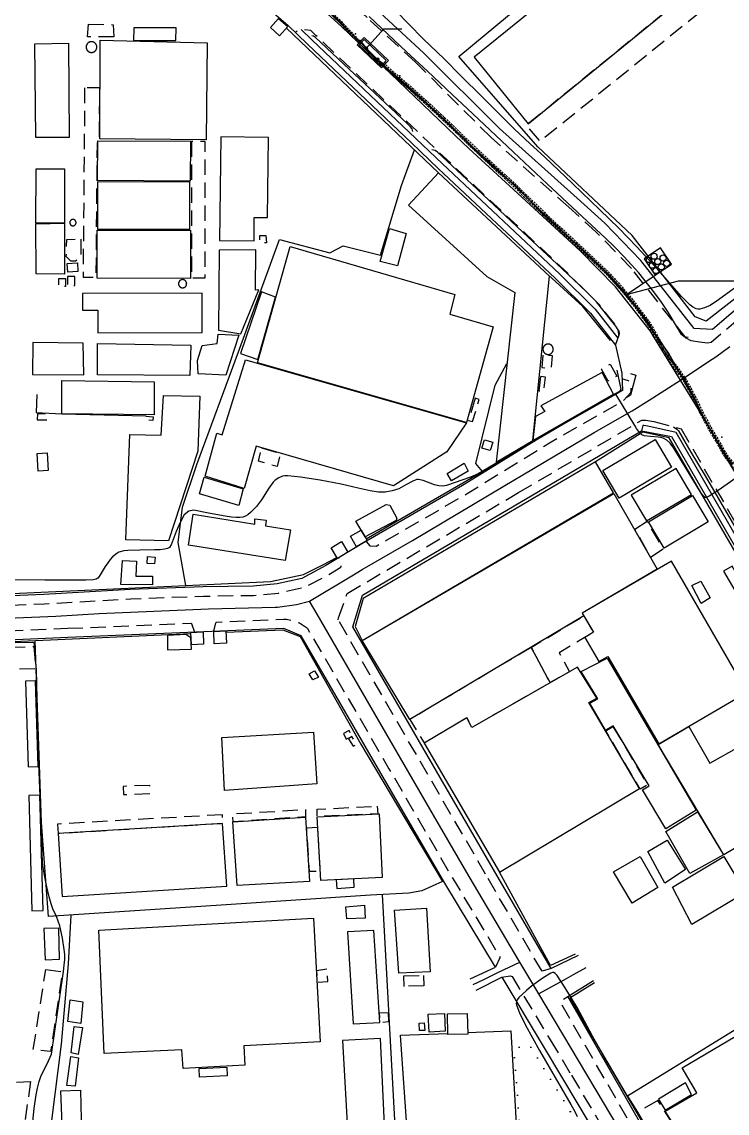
# Model space of a CAD drawing. Header units: millimetres. Extents: x 220021 to 223505, y 489325 to 491820.
# Drawn here: x 221918.9 to 222148.8, y 490798.6 to 491154.4 of the extents above; entities that cross this region are included whole.
import ezdxf

# ---------------------------------------------------------------- set-up
doc = ezdxf.new("R2010")
doc.units = ezdxf.units.MM
for name, pattern in [('5M2P5', [7.5, 5, -2.5]), ('AM4', [4, 0, -4]), ('HIDDEN', [9.525, 6.35, -3.175])]:
    doc.linetypes.add(name, pattern=pattern)
for name, color, linetype in [('000', 6, 'Continuous'), ('A0013110', 8, 'Continuous'), ('A0023210', 8, 'Continuous'), ('A0033324', 8, '5M2P5'), ('A0033327', 8, 'Continuous'), ('B0014110', 8, 'Continuous'), ('B0014111', 8, 'Continuous'), ('B0014116', 8, '5M2P5'), ('B0014118', 8, '5M2P5'), ('B0024120', 8, 'B0024120'), ('B0024127', 8, 'Continuous'), ('C0076117', 8, 'Continuous'), ('D0025111', 8, 'AM4'), ('F0017111', 8, 'Continuous'), ('F0047224', 8, 'Continuous'), ('sc512', 1, 'Continuous'), ('SC520', 1, 'HIDDEN'), ('SC523', 1, 'Continuous'), ('SC982', 7, 'Continuous'), ('SC983', 7, 'Continuous'), ('SC999', 7, 'Continuous')]:
    doc.layers.add(name, color=color, linetype=linetype)
doc.linetypes.add('B0024120', pattern='A,10,-1.75,[133,ltypeshp.shx,S=0.75,R=0,X=0,Y=0],-3.25', length=15)

msp = doc.modelspace()

# ---------------------------------------------------------------- linework, layer by layer
at = {"layer": '000', "color": 2}
msp.add_lwpolyline([(222013.439, 491162.844), (222029.015, 491147.814), (222039.263, 491137.66), (222049.171, 491129.223), (222060.879, 491118.22), (222069.285, 491109.95), (222079.72, 491100.994), (222088.934, 491091.577), (222098.759, 491082.513), (222109.115, 491072.805), (222118.749, 491061.667), (222122.773, 491055.866), (222129.746, 491046.163), (222136.455, 491034.17), (222142.371, 491023.14), (222147.896, 491013.063), (222155.362, 491000.568)], dxfattribs=at)
msp.add_lwpolyline([(222028.161, 491146.81), (222030.424, 491149.212), (222038.357, 491141.737), (222036.094, 491139.335)], close=True, dxfattribs=at)
msp.add_lwpolyline([(222028.161, 491146.81), (222030.424, 491149.212), (222038.357, 491141.737), (222036.094, 491139.335)], close=True, dxfattribs=at)
for centre in [(222031.079, 491145.727), (222034.796, 491142.182)]:
    msp.add_circle(centre, 0.45, dxfattribs=at)
for p in [(222027.639, 491150.484), (222027.639, 491150.484), (222029.015, 491147.814, -2.658), (222031.079, 491145.727), (222031.079, 491145.727), (222034.796, 491142.182), (222034.796, 491142.182), (222039.263, 491137.66, -2.219), (222042.119, 491136.801), (222042.119, 491136.801), (222049.171, 491129.223, -1.406), (222056.594, 491123.035), (222056.594, 491123.035), (222060.879, 491118.22, -1.57), (222069.285, 491109.95, -1.586), (222071.002, 491109.165), (222071.002, 491109.165), (222079.72, 491100.994, -1.548), (222085.2, 491095.894), (222085.2, 491095.894), (222088.934, 491091.577, -1.575), (222098.759, 491082.513, -1.575), (222099.627, 491082.083), (222099.627, 491082.083), (222109.115, 491072.805, -1.799), (222113.719, 491067.918), (222113.719, 491067.918), (222118.749, 491061.667, -1.831), (222122.773, 491055.866, -2.53), (222125.586, 491051.98), (222125.586, 491051.98), (222129.746, 491046.163, -1.84), (222136.455, 491034.17, -1.526), (222142.371, 491023.14, -1.504), (222146.982, 491018.95), (222146.982, 491018.95), (222147.896, 491013.063, -2.219)]:
    msp.add_point(p, dxfattribs=at)
at = {"layer": 'A0013110', "flags": 128}
for points in [[(222183.886, 491189.836), (222219.771, 491152.768), (222246.809, 491125.893), (222247.177, 491123.984), (222247.031, 491123.226), (222246.479, 491122.514), (222245.742, 491121.924), (222239.788, 491119.19), (222218.392, 491110.808), (222202.067, 491102.593), (222194.364, 491096.167), (222179.02, 491084.012), (222143.935, 491054.095), (222138.012, 491054.403), (222120.605, 491076.601), (222108.863, 491088.713), (222099.852, 491096.865), (222074.545, 491119.547), (222049.942, 491144.133), (222034.096, 491158.718)], [(221995.652, 491161.838), (222005.576, 491153.301), (222011.967, 491147.027), (222045.892, 491114.912), (222054.61, 491106.571), (222092.733, 491070.76), (222104.203, 491059.417), (222112.339, 491049.015), (222114.373, 491039.819), (222114.666, 491034.149), (222089.856, 491020.058), (222062.485, 491003.173), (222029.659, 490984.157), (222018.004, 490977.143), (222010.098, 490972.946), (222002.05, 490971.125), (221994.265, 490970.405), (221978.003, 490970.164), (221954.231, 490969.293), (221926.065, 490967.632), (221884.145, 490965.926)], [(222100.185, 490850.032), (222091.359, 490845.769), (222072.616, 490878.049), (222026.779, 490957.139), (222029.873, 490967.477), (222120.881, 491021.016), (222130.585, 491019.227), (222181.014, 490931.873), (222197.072, 490904.02), (222228.398, 490851.303), (222248.276, 490817.321)], [(222065.025, 490842.38), (222073.233, 490846.17), (222056.735, 490873.574), (222035.932, 490909.403), (222009.925, 490954.209), (222004.236, 490956.646), (221933.889, 490953.663), (221906.999, 490952.527), (221844.035, 490949.7), (221788.161, 490947.128), (221781.442, 490940.759), (221784.936, 490878.432), (221790.138, 490874.845), (221790.179, 490871.575), (221794.633, 490871.633)], [(222066.938, 490838.675), (222075.313, 490842.907), (222088.497, 490820.987), (222095.442, 490809.419), (222103.827, 490795.348), (222103.812, 490794.507), (222100.63, 490787.964), (222088.524, 490786.928), (222038.791, 490784.851), (221925.967, 490779.177), (221879.943, 490777.12), (221832.598, 490775.095), (221794.678, 490773.41), (221788.272, 490779.639), (221786.924, 490817.215), (221785.771, 490849.27), (221788.799, 490853.769), (221788.575, 490858.77), (221794.958, 490859.184)], [(222248.52, 490724.209), (222201.652, 490716.739), (222185.734, 490718.052), (222184.324, 490717.814), (222142.486, 490719.298), (222136.988, 490724.71), (222137.405, 490764.644), (222136.878, 490766.673), (222115.551, 490804.099), (222096.775, 490836.663), (222105.206, 490841.901)]]:
    msp.add_lwpolyline(points, dxfattribs=at)
at = {"layer": 'A0023210', "flags": 128}
for points in [[(222161.401, 490990.424), (222140.699, 491025.948), (222133.586, 491037.519), (222124.898, 491051.651), (222123.718, 491053.57), (222112.404, 491068.009), (222100.798, 491079.736), (222081.781, 491097.231), (222064.577, 491113.059), (222060.218, 491117.229), (222041.625, 491135.051), (222023.032, 491152.873), (222011.479, 491163.478)], [(221895.572, 490959.226), (221929.977, 490960.648), (221944.06, 490961.478), (221961.906, 490962.254), (221979.751, 490963.029), (222001.425, 490963.581), (222002.163, 490963.6), (222008.422, 490964.466), (222012.647, 490965.513), (222026.442, 490973.816), (222029.766, 490975.817), (222046.179, 490985.325), (222075.774, 491002.931), (222105.369, 491020.537), (222117.774, 491027.583), (222123.329, 491031.073), (222133.586, 491037.519), (222143.911, 491044.389), (222145.02, 491045.127), (222149.633, 491048.513)], [(222119.008, 490784.328), (222087.393, 490837.542), (222081.188, 490847.889), (222064.676, 490875.811), (222054.274, 490893.726), (222036.313, 490924.7), (222015.122, 490961.245), (222012.647, 490965.513)], [(222065.984, 490840.522), (222069.445, 490842.199), (222071.859, 490843.369), (222074.273, 490844.538), (222081.188, 490847.889)], [(222102.696, 490845.966), (222098.52, 490843.668), (222096.294, 490842.442), (222094.067, 490841.216), (222087.393, 490837.542)]]:
    msp.add_lwpolyline(points, dxfattribs=at)
at = {"layer": 'A0033324'}
for points in [[(222197.162, 491098.501), (222197.799, 491095.826), (222197.733, 491095.071), (222196.257, 491093.839), (222180.926, 491081.694), (222143.58, 491049.85), (222142.327, 491049.586), (222139.716, 491049.942), (222137.036, 491050.402), (222135.41, 491051.24), (222117.587, 491073.968), (222106.083, 491085.835), (222097.176, 491093.892), (222071.794, 491116.64), (222047.172, 491141.246), (222031.409, 491155.755), (222014.661, 491170.722), (222001.429, 491183.464), (221995.325, 491188.735), (221994.926, 491191.161), (221994.926, 491191.899), (221995.175, 491194.149)], [(222091.359, 490845.769), (222088.417, 490844.862), (222070.021, 490876.543), (222022.013, 490959.381), (222022.094, 490960.117), (222024.911, 490968.038), (222080.801, 491000.918), (222120.918, 491024.519), (222122.199, 491024.53), (222124.879, 491024.114), (222133.801, 491021.656), (222183.238, 490936.022), (222183.143, 490934.657), (222180.838, 490932.179)], [(221790.179, 490871.575), (221782.017, 490876.901), (221780.174, 490909.765), (221778.386, 490941.669), (221779.111, 490943.137), (221782.298, 490945.932), (221786.4, 490949.531), (221787.467, 490950.099), (221843.899, 490952.696), (221906.869, 490955.524), (221933.764, 490956.661), (221974.012, 490958.367), (221974.222, 490958.19), (221975.105, 490955.411)], [(222075.313, 490842.907), (222077.999, 490843.429), (222078.637, 490843.201), (222091.068, 490822.532), (222098.016, 490810.959), (222107.357, 490795.284), (222107.302, 490794.752), (222102.861, 490785.264), (222102.612, 490785.122), (222088.714, 490783.934), (222053.21, 490782.451), (221995.681, 490779.679), (221995.278, 490779.796), (221992.827, 490782.539)]]:
    msp.add_lwpolyline(points, dxfattribs=at)
at = {"layer": 'A0033324', "flags": 128}
for points in [[(222112.339, 491049.015), (222113.668, 491052.678), (222113.579, 491053.923), (222107.197, 491062.082), (222095.509, 491073.64), (222057.362, 491109.474), (222048.649, 491117.81), (222014.744, 491149.907), (222013.03, 491151.589), (222009.552, 491151.9), (222008.049, 491150.874)], [(222031.052, 490984.964), (222032.31, 490983.528), (222034.377, 490983.423), (222064.025, 491000.597), (222091.385, 491017.476), (222114.895, 491030.829), (222117.392, 491033.548), (222117.453, 491034.152), (222117.462, 491034.908), (222117.409, 491036.056), (222116.946, 491036.952), (222116.623, 491037.29), (222114.469, 491037.96)], [(221841.562, 490964.157), (221843.409, 490961.898), (221843.836, 490961.53), (221845.519, 490961.319), (221884.268, 490962.929), (221926.215, 490964.635), (221954.375, 490966.297), (221978.08, 490967.164), (221994.426, 490967.407), (222002.521, 490968.156), (222011.151, 490970.108), (222019.482, 490974.531), (222022.849, 490976.557), (222022.917, 490976.974), (222022.149, 490979.637)], [(221981.446, 490955.68), (221982.145, 490958.491), (221982.33, 490958.72), (222004.108, 490959.643), (222005.189, 490959.679), (222008.099, 490958.975), (222009.379, 490958.398), (222011.658, 490956.97), (222012.001, 490956.609), (222038.527, 490910.909), (222059.318, 490875.101), (222074.669, 490849.601), (222074.666, 490849.29), (222073.233, 490846.17)], [(222185.734, 490718.052), (222185.655, 490716.464), (222184.697, 490715.297), (222183.862, 490714.829), (222142.021, 490716.313), (222141.545, 490716.414), (222141.145, 490716.576), (222140.533, 490717.011), (222134.385, 490723.062), (222134.139, 490723.482), (222134.054, 490723.763), (222133.987, 490724.642), (222134.401, 490764.276), (222134.075, 490765.534), (222112.948, 490802.607), (222094.624, 490834.387), (222094.512, 490834.709), (222094.512, 490834.896), (222094.551, 490835.043), (222094.693, 490835.21), (222096.775, 490836.663)]]:
    msp.add_lwpolyline(points, dxfattribs=at)
at = {"layer": 'A0033327', "flags": 128}
msp.add_lwpolyline([(222009.889, 491151.87), (222013.356, 491148.467), (222047.271, 491116.361), (222055.986, 491108.023), (222094.121, 491072.2), (222105.7, 491060.75), (222113.144, 491051.233)], dxfattribs=at)
at = {"layer": 'A0033327'}
msp.add_lwpolyline([(222182.263, 490933.711), (222132.608, 491019.723), (222132.098, 491020.468), (222122.903, 491022.561), (222121.563, 491022.769), (222121.283, 491022.766), (222120.881, 491021.016)], dxfattribs=at)
at = {"layer": 'B0014110'}
msp.add_lwpolyline([(222058.943, 491004.75), (222057.523, 491007.179), (222063.085, 491010.461), (222064.392, 491007.916)], close=True, dxfattribs=at)
at = {"layer": 'B0014110', "flags": 128}
for points in [[(221985.664, 490813.593), (221985.801, 490810.82), (221976.764, 490810.372), (221976.627, 490813.145)], [(222135.127, 490808.488), (222126.397, 490803.196), (222128.551, 490799.559), (222137.116, 490804.68)]]:
    msp.add_lwpolyline(points, close=True, dxfattribs=at)
at = {"layer": 'B0014111', "flags": 128}
for points in [[(222122.454, 491188.41), (222066.299, 491142.848), (222083.918, 491121.152), (222140.16, 491167.058)], [(221955.324, 491152.451), (221955.297, 491148.311), (221969.117, 491148.222), (221969.144, 491152.362)], [(221934.109, 491147.357), (221934.298, 491116.68), (221923.415, 491116.708), (221923.086, 491147.141)], [(221944.403, 491148.341), (221979.271, 491147.542), (221978.947, 491115.887), (221944.255, 491116.243)], [(221983.761, 491116.822), (221983.339, 491083.089), (221994.555, 491082.949), (221994.651, 491090.608), (221998.985, 491090.554), (221999.311, 491116.628)], [(221943.619, 491115.605), (221973.855, 491115.412), (221973.772, 491102.473), (221943.535, 491102.668)], [(221923.498, 491106.486), (221932.787, 491106.438), (221932.819, 491088.734), (221923.454, 491088.782)], [(222054.649, 491105.112), (222044.911, 491094.633), (222070.44, 491071.354), (222079.518, 491066.154), (222073.422, 491010.848), (222085.383, 491017.852), (222090.828, 491071.476)], [(221943.536, 491102.151), (221943.524, 491086.799), (221973.597, 491086.775), (221973.609, 491102.127)], [(221932.757, 491088.699), (221932.733, 491072.099), (221923.57, 491072.193), (221923.446, 491088.534)], [(221943.411, 491086.452), (221973.813, 491086.431), (221973.802, 491070.729), (221943.4, 491070.762)], [(222006.352, 491081.074), (222060.049, 491065.519), (222058.328, 491059.075), (222072.537, 491054.927), (222063.797, 491023.775), (221995.633, 491043.191)], [(221995.118, 491080.065), (221983.181, 491079.943), (221982.947, 491053.897), (221990.241, 491052.665), (221996.091, 491066.965), (221995.011, 491066.93)], [(221977.608, 491065.874), (221938.679, 491065.778), (221938.692, 491060.39), (221943.641, 491060.402), (221943.659, 491053.023), (221977.64, 491053.107)], [(221997.021, 491066.321), (221990.11, 491046.215), (221995.84, 491044.311), (222001.56, 491064.574)], [(221922.453, 491049.8), (221922.386, 491039.454), (221939.119, 491039.321), (221938.829, 491049.575)], [(221943.564, 491049.529), (221973.909, 491048.963), (221973.587, 491039.066), (221943.522, 491039.345)], [(221991.767, 491044.22), (222063.766, 491023.663), (222057.433, 491014.195), (222040.021, 491003.118), (221995.254, 491016.057), (221991.355, 491002.272), (221978.637, 491006.211), (221982.455, 491020.311), (221984.149, 491019.751)], [(222108.023, 491040.068), (222088.079, 491029.156), (222089.303, 491027.345), (222086.261, 491025.73), (222085.461, 491017.897), (222111.72, 491032.951)], [(221931.885, 491037.395), (221962.051, 491037.015), (221962.044, 491026.226), (221931.911, 491026.602)], [(222125.288, 491018.221), (222130.665, 491009.161), (222113.607, 490999.044), (222108.233, 491008.098)], [(222105.889, 491010.952), (222030.161, 490966.335), (222027.555, 490957.214), (222029.745, 490952.731), (222111.694, 491000.877)], [(222132.184, 491008.729), (222117.491, 491000.102), (222122.427, 490991.695), (222137.12, 491000.321)], [(222111.821, 491000.658), (222125.928, 490975.918), (222101.512, 490961.639), (222102.063, 490960.716), (222045.288, 490926.982), (222029.778, 490952.664)], [(222137.451, 490999.974), (222142.602, 490991.424), (222128.256, 490982.781), (222123.105, 490991.33)], [(222037.629, 490996.973), (222038.762, 490996.846), (222041.074, 490992.59), (222040.857, 490991.839), (222030.809, 490986.455), (222027.758, 490991.56)], [(221974.768, 490993.839), (221994.771, 490990.619), (221994.852, 490992.4), (221998.456, 490991.921), (221998.299, 490990.018), (222006.396, 490988.784), (222004.753, 490978.738), (221973.187, 490983.775)], [(221951.636, 490978.801), (221956.201, 490978.565), (221956.073, 490973.694), (221961.48, 490973.633), (221961.487, 490970.795), (221951.17, 490970.998)], [(221959.843, 490980.072), (221962.319, 490979.896), (221962.159, 490977.641), (221959.683, 490977.817)], [(222130.587, 490978.568), (222101.533, 490961.634), (222105.245, 490955.373), (222102.343, 490953.628), (222106.921, 490945.845), (222109.883, 490947.435), (222126.523, 490919.025), (222155.325, 490935.901)], [(222150.351, 490976.879), (222147.575, 490975.238), (222153.152, 490965.806), (222157.124, 490968.155), (222152.886, 490975.32), (222151.691, 490974.614)], [(221972.293, 490954.599), (221966.356, 490954.304), (221966.365, 490949.602), (221974.121, 490949.906), (221973.975, 490953.611)], [(222099.939, 490943.975), (222065.572, 490924.371), (222063.896, 490927.485), (222050.02, 490919.264), (222074.55, 490877.205), (222120.159, 490904.491), (222103.659, 490932.472), (222106.313, 490933.897)], [(221923.324, 490939.592), (221920.029, 490939.487), (221920.921, 490911.486), (221924.229, 490911.591)], [(222126.247, 490918.772), (222136.213, 490924.636), (222143.063, 490912.706), (222152.826, 490918.187), (222166.697, 490894.109), (222147.692, 490882.774)], [(222013.968, 490922.801), (222014.984, 490905.977), (221984.955, 490903.791), (221984.038, 490921.04)], [(221924.743, 490902.273), (221921.109, 490902.169), (221922.187, 490864.596), (221925.822, 490864.701)], [(222035.284, 490896.148), (222036.333, 490875.475), (222016.365, 490874.435), (222015.161, 490895.191)], [(221984.319, 490893.064), (221930.714, 490889.774), (221932.03, 490869.194), (221985.675, 490872.563)], [(222011.333, 490895.135), (222012.656, 490874.119), (221989.043, 490872.785), (221987.597, 490893.535)], [(222027.052, 490874.954), (222021.314, 490874.666), (222021.495, 490871.816), (222027.176, 490872.302)], [(222030.515, 490866.415), (222030.79, 490862.18), (222024.825, 490861.939), (222024.43, 490865.922)], [(222050.757, 490865.426), (222051.937, 490844.723), (222041.777, 490844.261), (222040.37, 490864.784)], [(222013.958, 490862.213), (222016.066, 490821.874), (221991.251, 490820.592), (221991.506, 490814.267), (221971.408, 490813.187), (221970.995, 490819.239), (221945.663, 490818.04), (221943.918, 490858.232)], [(222216.803, 490862.306), (222232.373, 490835.711), (222140.133, 490781.052), (222128.503, 490799.235), (222138.879, 490805.295), (222134.047, 490813.377)], [(221930.967, 490858.885), (221926.038, 490858.779), (221926.428, 490848.565), (221931.174, 490848.771)], [(222033.638, 490858.144), (222025.064, 490857.755), (222026.854, 490827.781), (222035.576, 490828.141)], [(222064.017, 490831.068), (222064.193, 490824.401), (222057.713, 490824.276), (222057.57, 490830.957)], [(222035.742, 490822.96), (222023.405, 490822.324), (222025.18, 490789.45), (222037.251, 490790)], [(221938.039, 490806.131), (221938.439, 490786.998), (221932.366, 490786.783), (221931.541, 490805.866)]]:
    msp.add_lwpolyline(points, close=True, dxfattribs=at)
at = {"layer": 'B0014111'}
for points in [[(222038.69, 491087), (222044.131, 491085.356), (222041.259, 491074.825), (222035.631, 491076.261)], [(221976.296, 491039.668), (221976.156, 491043.931), (221977.642, 491048.814), (221982.575, 491049.491), (221982.916, 491052.595), (221989.617, 491052.178), (221985.329, 491039.187)], [(221954.08, 491019.876), (221964.237, 491019.622), (221965.01, 491032.607), (221976.853, 491032.305), (221976.242, 491014.388), (221966.647, 490985.212), (221952.808, 490985.526)], [(222068.755, 491015.356), (222069.62, 491018.068), (222072.351, 491017.326), (222071.559, 491014.589)], [(221923.835, 491013.636), (221927.173, 491013.899), (221927.482, 491008.057), (221924.21, 491007.866)], [(221989.625, 490996.654), (221976.824, 491000.471), (221978.311, 491005.952), (221991.001, 491002.154)], [(222137.263, 490970.602), (222140.169, 490972.045), (222143.247, 490966.624), (222140.304, 490964.787)], [(222138.633, 490897.432), (222128.809, 490891.303), (222121.18, 490903.961), (222123.382, 490905.351), (222111.596, 490924.917), (222109.137, 490923.409), (222104.048, 490932.25), (222106.637, 490933.683), (222101.124, 490942.595), (222109.647, 490946.902)], [(222012.524, 490941.872), (222014.222, 490942.818), (222015.577, 490940.782), (222013.757, 490939.83)], [(222136.639, 490876.734), (222128.736, 490890.454), (222139.107, 490896.877), (222147.595, 490882.804)], [(222122.902, 490883.939), (222129.148, 490887.56), (222135.132, 490878.068), (222128.407, 490873.625)], [(222111.665, 490877.324), (222120.384, 490882.233), (222126.187, 490872.169), (222117.842, 490867.051)], [(222130.901, 490872.292), (222147.666, 490882.27), (222154.785, 490870.597), (222137.29, 490860.117)], [(221938.143, 490827.816), (221933.9, 490828.461), (221934.678, 490835.521), (221938.754, 490834.913)], [(222051.327, 490830.907), (222056.642, 490831.151), (222056.857, 490825.302), (222051.583, 490825.039)], [(221937.275, 490817.741), (221934.925, 490818.299), (221935.896, 490826.89), (221938.622, 490826.51)], [(221934.804, 490817.066), (221937.389, 490816.698), (221936.299, 490807.408), (221933.516, 490807.684)]]:
    msp.add_lwpolyline(points, close=True, dxfattribs=at)
at = {"layer": 'B0014116', "flags": 128}
for points in [[(222140.209, 491167.003), (222083.245, 491120.579), (222087.7, 491115.372), (222144.96, 491161.695)], [(221939.351, 491132.888), (221938.825, 491071.136), (221943.119, 491071.099), (221943.5, 491115.781), (221944.137, 491115.776), (221944.282, 491132.845)], [(221974.184, 491115.386), (221974.132, 491070.899), (221978.586, 491070.894), (221978.639, 491115.381)], [(221938.139, 491083.553), (221938.154, 491077.687), (221936.343, 491076.319), (221934.858, 491076.328), (221933.37, 491077.891), (221933.521, 491083.41)], [(221930.914, 491070.66), (221933.081, 491070.647), (221933.065, 491068.059), (221930.897, 491068.073)], [(221936.191, 491071.317), (221933.716, 491071.31), (221933.724, 491068.4), (221936.198, 491068.406)], [(222088.664, 491045.712), (222088.354, 491041.696), (222091.499, 491041.453), (222091.809, 491045.469)], [(222110.621, 491042.76), (222112.828, 491038.857), (222109.975, 491037.243), (222107.768, 491041.147)], [(222087.866, 491038.754), (222087.384, 491034.111), (222089.035, 491033.94), (222089.517, 491038.583)], [(222066.615, 491031.689), (222064.479, 491024.425), (222065.79, 491024.04), (222067.926, 491031.304)], [(221923.931, 491026.54), (221923.919, 491024.642), (221927.07, 491024.622), (221927.082, 491026.519)], [(221959.328, 491025.787), (221961.709, 491025.606), (221961.617, 491024.405), (221959.237, 491024.587)], [(221996.965, 491015.466), (222003.066, 491013.682), (222002.066, 491009.383), (221996.007, 491011.164)], [(222122.711, 490991.453), (222118.71, 490988.857), (222123.77, 490979.905), (222127.953, 490982.63)], [(222102.069, 490960.705), (222105.166, 490955.384), (222094.008, 490948.652), (222097.328, 490942.508), (222091.09, 490938.973), (222084.933, 490950.473)], [(221922.835, 490950.747), (221923.33, 490943.447), (221904.218, 490942.931), (221903.74, 490950.204)], [(222084.885, 490950.447), (222045.325, 490926.921), (222049.987, 490919.317), (222063.917, 490927.546), (222065.576, 490924.419), (222091.054, 490938.954)], [(222111.539, 490924.687), (222122.786, 490905.692), (222120.42, 490904.236), (222109.21, 490923.221)], [(221960.607, 490905.474), (221951.886, 490905.111), (221951.976, 490902.441), (221960.737, 490902.847)], [(221984.244, 490895.887), (221930.478, 490892.86), (221930.711, 490889.809), (221984.318, 490893.112)], [(222011.327, 490897.586), (222011.333, 490895.193), (221987.779, 490893.61), (221987.473, 490896.188)], [(222034.718, 490898.696), (222034.865, 490896.175), (222015.159, 490895.271), (222015.11, 490897.714)], [(222015.299, 490891.708), (222011.621, 490891.492), (222012.505, 490877.467), (222016.136, 490877.602)], [(221926.669, 490845.406), (221932.082, 490844.687), (221928.244, 490818.677), (221922.607, 490819.307)], [(222018.298, 490845.551), (222014.934, 490845.04), (222015.118, 490841.293), (222018.595, 490841.492)], [(222038.272, 490831.463), (222038.426, 490828.333), (222035.613, 490828.143), (222035.427, 490831.28)], [(222126.169, 490802.763), (222119.516, 490798.933), (222130.871, 490779.786), (222139.104, 490763.436), (222147.942, 490768.512)]]:
    msp.add_lwpolyline(points, close=True, dxfattribs=at)
at = {"layer": 'B0014116'}
for points in [[(221940.592, 491153.64), (221948.662, 491153.435), (221948.861, 491149.425), (221940.266, 491149.518)], [(222043.472, 490839.946), (222043.401, 490843.375), (222049.769, 490843.523), (222049.903, 490840.125)], [(222048.32, 490827.992), (222050.033, 490828.089), (222050.264, 490825.581), (222048.469, 490825.553)], [(221909.651, 490808.483), (221921.695, 490808.92), (221919.437, 490792.748), (221910.095, 490792.628)]]:
    msp.add_lwpolyline(points, close=True, dxfattribs=at)
at = {"layer": 'B0014118', "flags": 128}
for points in [[(221996.407, 491084.713), (221998.374, 491084.675), (221998.634, 491082.35), (221996.425, 491082.277)], [(222025.516, 490923.342), (222023.661, 490922.382), (222024.612, 490920.542), (222026.467, 490921.502)], [(222026.456, 490921.348), (222025.315, 490920.646), (222026.817, 490918.203), (222027.958, 490918.904)]]:
    msp.add_lwpolyline(points, close=True, dxfattribs=at)
at = {"layer": 'B0024120', "flags": 128}
for points in [[(222193.589, 491097.081), (222141.896, 491056.811), (222138.311, 491058.157), (222117.809, 491084.665), (222087.013, 491113.614), (222061.312, 491143.075), (222113.944, 491186.828), (222147.471, 491214.355), (222180.374, 491183.434), (222244.189, 491126.78)], [(222054.649, 491105.112), (222005.092, 491152.318)], [(221972.294, 490970.615), (221969.856, 490984.639), (221971.202, 490996.111), (221975.892, 491010.028), (221989.451, 491046.818), (222002.891, 491083.454), (222019.294, 491079.109), (222023.592, 491081.352), (222035.752, 491078.261), (222042.612, 491100.998), (222046.8, 491112.588)], [(221877.799, 491075.861), (221881.678, 491006.471), (221885.129, 490966.601), (221972.294, 490970.615), (221999.95, 490971.941), (222010.699, 490974.179), (222016.967, 490977.356), (222021.503, 490979.789)], [(222110.764, 491050.496), (222101.665, 491061.526), (222090.413, 491071.862)], [(222068.976, 491007.75), (222066.811, 491010.377), (222073.154, 491035.969), (222076.968, 491043.023)], [(222031.1, 490985.825), (222070.148, 491008.429), (222084.391, 491016.935), (222101.984, 491027.15), (222113.892, 491034.069), (222114.263, 491034.575), (222112.95, 491040.783)], [(222179.067, 490924.874), (222180.272, 490931.686), (222129.892, 491018.79), (222121.3, 491020.635), (222105.889, 491010.952)], [(221790.317, 490875.109), (221785.639, 490878.524), (221782.429, 490940.846), (221788.264, 490946.646), (221973.975, 490954.971)], [(221985.43, 490955.389), (222003.922, 490956.21), (222009.643, 490954.008), (222029.372, 490918.91), (222055.93, 490874.167), (222049.233, 490871.143), (222045.03, 490870.343), (222032.528, 490869.668), (221985.481, 490866.578), (221927.605, 490862.693), (221925.257, 490893.344), (221923.223, 490952.696)], [(222195.805, 490904.661), (222218.629, 490867.231), (222116.237, 490804.149), (222097.476, 490836.187), (222105.483, 490841.171)], [(222099.213, 490850.439), (222091.179, 490846.751), (222074.55, 490877.205)], [(221991.86, 490785.609), (221995.718, 490783.514), (222040.824, 490788.448), (222036.459, 490869.88)], [(221926.551, 490779.893), (221931.803, 490821.065), (221934.038, 490847.268), (221934.906, 490863.183)], [(222064.18, 490824.882), (222078.255, 490825.459), (222080.163, 490791.441), (222059.885, 490790.438)], [(222056.471, 490790.636), (222044.638, 490789.777), (222042.302, 490823.986), (222057.706, 490824.617)], [(222116.237, 490804.149), (222119.516, 490798.933)]]:
    msp.add_lwpolyline(points, dxfattribs=at)
at = {"layer": 'B0024127', "flags": 128}
for points in [[(221999.895, 491152.512), (222002.564, 491155.491), (222005.543, 491152.822), (222002.874, 491149.843)], [(222027.978, 490983.232), (222025.963, 490986.688), (222029.418, 490988.703), (222031.433, 490985.248)], [(222021.723, 490979.449), (222019.66, 490982.876), (222023.088, 490984.939), (222025.15, 490981.512)], [(221974.119, 490951.33), (221973.961, 490955.326), (221977.959, 490955.483), (221978.116, 490951.487)], [(221981.575, 490951.638), (221981.417, 490955.634), (221985.414, 490955.791), (221985.571, 490951.795)]]:
    msp.add_lwpolyline(points, close=True, dxfattribs=at)
at = {"layer": 'C0076117', "flags": 128}
for points in [[(221941.721, 491147.872), (221941.666, 491147.875), (221941.611, 491147.877), (221941.557, 491147.878), (221941.502, 491147.876), (221941.447, 491147.873), (221941.392, 491147.868), (221941.337, 491147.861), (221941.283, 491147.853), (221941.229, 491147.843), (221941.175, 491147.831), (221941.122, 491147.818), (221941.069, 491147.803), (221941.017, 491147.786), (221940.965, 491147.768), (221940.914, 491147.748), (221940.863, 491147.726), (221940.813, 491147.703), (221940.764, 491147.678), (221940.716, 491147.652), (221940.668, 491147.624), (221940.622, 491147.595), (221940.576, 491147.564), (221940.532, 491147.532), (221940.488, 491147.499), (221940.446, 491147.464), (221940.404, 491147.428), (221940.364, 491147.39), (221940.325, 491147.352), (221940.287, 491147.312), (221940.25, 491147.271), (221940.215, 491147.229), (221940.181, 491147.185), (221940.149, 491147.141), (221940.118, 491147.096), (221940.088, 491147.049), (221940.06, 491147.002), (221940.033, 491146.954), (221940.008, 491146.905), (221939.984, 491146.856), (221939.962, 491146.805), (221939.942, 491146.754), (221939.923, 491146.703), (221939.905, 491146.65), (221939.89, 491146.598), (221939.876, 491146.545), (221939.864, 491146.491), (221939.853, 491146.437), (221939.844, 491146.383), (221939.837, 491146.328), (221939.832, 491146.274), (221939.828, 491146.219), (221939.826, 491146.164), (221939.826, 491146.109), (221939.827, 491146.054), (221939.83, 491145.999), (221939.835, 491145.944), (221939.842, 491145.89), (221939.85, 491145.835), (221939.86, 491145.781), (221939.872, 491145.728), (221939.885, 491145.674), (221939.901, 491145.621), (221939.917, 491145.569), (221939.936, 491145.517), (221939.956, 491145.466), (221939.977, 491145.415), (221940, 491145.366), (221940.025, 491145.316), (221940.051, 491145.268), (221940.079, 491145.221), (221940.108, 491145.174), (221940.139, 491145.129), (221940.171, 491145.084), (221940.205, 491145.04), (221940.239, 491144.998), (221940.276, 491144.956), (221940.313, 491144.916), (221940.352, 491144.877), (221940.392, 491144.839), (221940.433, 491144.803), (221940.475, 491144.767), (221940.518, 491144.734), (221940.562, 491144.701), (221940.608, 491144.67), (221940.654, 491144.64), (221940.701, 491144.612), (221940.749, 491144.585), (221940.798, 491144.56), (221940.848, 491144.536), (221940.898, 491144.514), (221940.949, 491144.494), (221941.001, 491144.475), (221941.053, 491144.458), (221941.106, 491144.442), (221941.159, 491144.428), (221941.212, 491144.416), (221941.266, 491144.405), (221941.321, 491144.397), (221941.375, 491144.389), (221941.43, 491144.384), (221941.485, 491144.38), (221941.54, 491144.378), (221941.595, 491144.378), (221941.65, 491144.38), (221941.704, 491144.383), (221941.759, 491144.388), (221941.814, 491144.394), (221941.868, 491144.403), (221941.922, 491144.413), (221941.976, 491144.424), (221942.029, 491144.438), (221942.082, 491144.453), (221942.134, 491144.47), (221942.186, 491144.488), (221942.237, 491144.508), (221942.288, 491144.53), (221942.338, 491144.553), (221942.387, 491144.577), (221942.435, 491144.604), (221942.483, 491144.631), (221942.529, 491144.661), (221942.575, 491144.691), (221942.62, 491144.723), (221942.663, 491144.757), (221942.706, 491144.792), (221942.747, 491144.828), (221942.787, 491144.865), (221942.826, 491144.904), (221942.864, 491144.944), (221942.901, 491144.985), (221942.936, 491145.027), (221942.97, 491145.07), (221943.002, 491145.115), (221943.034, 491145.16), (221943.063, 491145.206), (221943.091, 491145.254), (221943.118, 491145.302), (221943.143, 491145.35), (221943.167, 491145.4), (221943.189, 491145.45), (221943.21, 491145.501), (221943.228, 491145.553), (221943.246, 491145.605), (221943.261, 491145.658), (221943.275, 491145.711), (221943.287, 491145.765), (221943.298, 491145.819), (221943.307, 491145.873), (221943.314, 491145.927), (221943.319, 491145.982), (221943.323, 491146.037), (221943.325, 491146.092), (221943.325, 491146.147), (221943.324, 491146.202), (221943.321, 491146.257), (221943.316, 491146.312), (221943.309, 491146.366), (221943.301, 491146.42), (221943.291, 491146.474), (221943.279, 491146.528), (221943.266, 491146.581), (221943.251, 491146.634), (221943.234, 491146.687), (221943.215, 491146.739), (221943.195, 491146.79), (221943.174, 491146.84), (221943.151, 491146.89), (221943.126, 491146.939), (221943.1, 491146.988), (221943.072, 491147.035), (221943.043, 491147.082), (221943.012, 491147.127), (221942.98, 491147.172), (221942.947, 491147.215), (221942.912, 491147.258), (221942.876, 491147.299), (221942.838, 491147.34), (221942.799, 491147.379), (221942.759, 491147.416), (221942.718, 491147.453), (221942.676, 491147.488), (221942.633, 491147.522), (221942.589, 491147.555), (221942.543, 491147.586), (221942.497, 491147.615), (221942.45, 491147.644), (221942.402, 491147.67), (221942.353, 491147.696), (221942.303, 491147.719), (221942.253, 491147.741), (221942.202, 491147.762), (221942.15, 491147.781), (221942.098, 491147.798), (221942.045, 491147.814), (221941.992, 491147.827), (221941.939, 491147.84), (221941.885, 491147.85), (221941.83, 491147.859), (221941.776, 491147.866)], [(221934.488, 491088.8), (221934.492, 491088.768), (221934.497, 491088.735), (221934.503, 491088.703), (221934.511, 491088.672), (221934.519, 491088.64), (221934.528, 491088.609), (221934.538, 491088.578), (221934.549, 491088.547), (221934.561, 491088.517), (221934.574, 491088.487), (221934.588, 491088.458), (221934.602, 491088.429), (221934.618, 491088.4), (221934.635, 491088.372), (221934.652, 491088.345), (221934.67, 491088.318), (221934.69, 491088.292), (221934.709, 491088.266), (221934.73, 491088.241), (221934.752, 491088.217), (221934.774, 491088.193), (221934.797, 491088.17), (221934.821, 491088.148), (221934.845, 491088.126), (221934.87, 491088.105), (221934.896, 491088.085), (221934.922, 491088.066), (221934.949, 491088.048), (221934.977, 491088.031), (221935.005, 491088.014), (221935.033, 491087.998), (221935.062, 491087.984), (221935.092, 491087.97), (221935.121, 491087.957), (221935.152, 491087.945), (221935.182, 491087.934), (221935.213, 491087.924), (221935.245, 491087.915), (221935.276, 491087.907), (221935.308, 491087.9), (221935.34, 491087.894), (221935.372, 491087.889), (221935.404, 491087.884), (221935.437, 491087.881), (221935.469, 491087.879), (221935.502, 491087.878), (221935.534, 491087.878), (221935.567, 491087.879), (221935.599, 491087.881), (221935.631, 491087.885), (221935.664, 491087.889), (221935.696, 491087.894), (221935.728, 491087.9), (221935.76, 491087.907), (221935.791, 491087.915), (221935.822, 491087.924), (221935.853, 491087.934), (221935.884, 491087.945), (221935.914, 491087.957), (221935.944, 491087.97), (221935.973, 491087.984), (221936.002, 491087.999), (221936.031, 491088.014), (221936.059, 491088.031), (221936.086, 491088.048), (221936.113, 491088.067), (221936.14, 491088.086), (221936.165, 491088.106), (221936.19, 491088.127), (221936.215, 491088.148), (221936.238, 491088.17), (221936.261, 491088.193), (221936.284, 491088.217), (221936.305, 491088.241), (221936.326, 491088.267), (221936.346, 491088.292), (221936.365, 491088.319), (221936.383, 491088.346), (221936.401, 491088.373), (221936.417, 491088.401), (221936.433, 491088.43), (221936.448, 491088.458), (221936.461, 491088.488), (221936.474, 491088.518), (221936.486, 491088.548), (221936.497, 491088.579), (221936.507, 491088.61), (221936.516, 491088.641), (221936.525, 491088.672), (221936.532, 491088.704), (221936.538, 491088.736), (221936.543, 491088.768), (221936.547, 491088.8), (221936.55, 491088.833), (221936.552, 491088.865), (221936.553, 491088.898), (221936.553, 491088.93), (221936.552, 491088.963), (221936.55, 491088.995), (221936.547, 491089.028), (221936.543, 491089.06), (221936.538, 491089.092), (221936.531, 491089.124), (221936.524, 491089.156), (221936.516, 491089.187), (221936.507, 491089.219), (221936.497, 491089.25), (221936.486, 491089.28), (221936.474, 491089.31), (221936.461, 491089.34), (221936.447, 491089.37), (221936.433, 491089.399), (221936.417, 491089.427), (221936.4, 491089.455), (221936.383, 491089.483), (221936.365, 491089.51), (221936.345, 491089.536), (221936.325, 491089.562), (221936.305, 491089.587), (221936.283, 491089.611), (221936.261, 491089.635), (221936.238, 491089.658), (221936.214, 491089.68), (221936.19, 491089.701), (221936.165, 491089.722), (221936.139, 491089.742), (221936.113, 491089.761), (221936.086, 491089.78), (221936.058, 491089.797), (221936.03, 491089.813), (221936.002, 491089.829), (221935.973, 491089.844), (221935.943, 491089.858), (221935.913, 491089.871), (221935.883, 491089.883), (221935.853, 491089.894), (221935.822, 491089.904), (221935.79, 491089.913), (221935.759, 491089.921), (221935.727, 491089.928), (221935.695, 491089.934), (221935.663, 491089.939), (221935.631, 491089.943), (221935.598, 491089.946), (221935.566, 491089.948), (221935.533, 491089.949), (221935.501, 491089.949), (221935.468, 491089.948), (221935.436, 491089.946), (221935.404, 491089.943), (221935.371, 491089.939), (221935.339, 491089.934), (221935.307, 491089.928), (221935.275, 491089.921), (221935.244, 491089.913), (221935.213, 491089.904), (221935.182, 491089.893), (221935.151, 491089.882), (221935.121, 491089.87), (221935.091, 491089.858), (221935.062, 491089.844), (221935.033, 491089.829), (221935.004, 491089.813), (221934.976, 491089.797), (221934.949, 491089.779), (221934.922, 491089.761), (221934.895, 491089.742), (221934.87, 491089.722), (221934.845, 491089.701), (221934.82, 491089.68), (221934.797, 491089.657), (221934.774, 491089.634), (221934.751, 491089.611), (221934.73, 491089.586), (221934.709, 491089.561), (221934.689, 491089.535), (221934.67, 491089.509), (221934.652, 491089.482), (221934.634, 491089.455), (221934.618, 491089.427), (221934.602, 491089.398), (221934.587, 491089.369), (221934.574, 491089.34), (221934.561, 491089.31), (221934.549, 491089.28), (221934.538, 491089.249), (221934.528, 491089.218), (221934.519, 491089.187), (221934.51, 491089.155), (221934.503, 491089.124), (221934.497, 491089.092), (221934.492, 491089.059), (221934.488, 491089.027), (221934.485, 491088.995), (221934.483, 491088.962), (221934.482, 491088.93), (221934.482, 491088.897), (221934.483, 491088.865), (221934.485, 491088.832)], [(221933.839, 491072.707), (221933.69, 491075.597), (221936.998, 491075.806), (221937.074, 491072.987)], [(221969.944, 491068.851), (221969.949, 491068.81), (221969.956, 491068.768), (221969.964, 491068.727), (221969.973, 491068.686), (221969.983, 491068.646), (221969.995, 491068.606), (221970.008, 491068.566), (221970.022, 491068.527), (221970.037, 491068.488), (221970.054, 491068.449), (221970.072, 491068.412), (221970.091, 491068.374), (221970.111, 491068.338), (221970.132, 491068.302), (221970.155, 491068.266), (221970.178, 491068.232), (221970.203, 491068.198), (221970.228, 491068.165), (221970.255, 491068.133), (221970.283, 491068.101), (221970.311, 491068.071), (221970.341, 491068.041), (221970.371, 491068.013), (221970.403, 491067.985), (221970.435, 491067.958), (221970.468, 491067.933), (221970.502, 491067.908), (221970.537, 491067.885), (221970.572, 491067.862), (221970.608, 491067.841), (221970.645, 491067.821), (221970.682, 491067.802), (221970.72, 491067.784), (221970.758, 491067.767), (221970.797, 491067.752), (221970.836, 491067.738), (221970.876, 491067.725), (221970.916, 491067.713), (221970.957, 491067.703), (221970.998, 491067.694), (221971.039, 491067.686), (221971.08, 491067.679), (221971.122, 491067.674), (221971.163, 491067.67), (221971.205, 491067.668), (221971.247, 491067.666), (221971.289, 491067.666), (221971.33, 491067.668), (221971.372, 491067.67), (221971.414, 491067.674), (221971.455, 491067.68), (221971.497, 491067.686), (221971.538, 491067.694), (221971.578, 491067.703), (221971.619, 491067.714), (221971.659, 491067.725), (221971.699, 491067.738), (221971.738, 491067.752), (221971.777, 491067.768), (221971.816, 491067.784), (221971.853, 491067.802), (221971.891, 491067.821), (221971.927, 491067.841), (221971.963, 491067.863), (221971.999, 491067.885), (221972.033, 491067.909), (221972.067, 491067.933), (221972.1, 491067.959), (221972.132, 491067.985), (221972.164, 491068.013), (221972.194, 491068.042), (221972.224, 491068.071), (221972.252, 491068.102), (221972.28, 491068.133), (221972.307, 491068.165), (221972.332, 491068.199), (221972.357, 491068.232), (221972.38, 491068.267), (221972.403, 491068.302), (221972.424, 491068.338), (221972.444, 491068.375), (221972.463, 491068.412), (221972.481, 491068.45), (221972.498, 491068.489), (221972.513, 491068.527), (221972.527, 491068.567), (221972.54, 491068.607), (221972.552, 491068.647), (221972.562, 491068.687), (221972.571, 491068.728), (221972.579, 491068.769), (221972.586, 491068.81), (221972.591, 491068.852), (221972.595, 491068.894), (221972.597, 491068.935), (221972.599, 491068.977), (221972.599, 491069.019), (221972.597, 491069.061), (221972.595, 491069.103), (221972.591, 491069.144), (221972.585, 491069.186), (221972.579, 491069.227), (221972.571, 491069.268), (221972.562, 491069.309), (221972.551, 491069.349), (221972.54, 491069.39), (221972.527, 491069.429), (221972.513, 491069.469), (221972.497, 491069.508), (221972.481, 491069.546), (221972.463, 491069.584), (221972.444, 491069.621), (221972.424, 491069.658), (221972.402, 491069.694), (221972.38, 491069.729), (221972.356, 491069.764), (221972.332, 491069.797), (221972.306, 491069.83), (221972.279, 491069.863), (221972.252, 491069.894), (221972.223, 491069.925), (221972.194, 491069.954), (221972.163, 491069.983), (221972.132, 491070.01), (221972.099, 491070.037), (221972.066, 491070.063), (221972.033, 491070.087), (221971.998, 491070.111), (221971.963, 491070.133), (221971.927, 491070.154), (221971.89, 491070.175), (221971.853, 491070.194), (221971.815, 491070.211), (221971.776, 491070.228), (221971.738, 491070.243), (221971.698, 491070.257), (221971.658, 491070.27), (221971.618, 491070.282), (221971.578, 491070.292), (221971.537, 491070.302), (221971.496, 491070.309), (221971.454, 491070.316), (221971.413, 491070.321), (221971.371, 491070.325), (221971.33, 491070.328), (221971.288, 491070.329), (221971.246, 491070.329), (221971.204, 491070.328), (221971.162, 491070.325), (221971.121, 491070.321), (221971.079, 491070.316), (221971.038, 491070.309), (221970.997, 491070.301), (221970.956, 491070.292), (221970.916, 491070.282), (221970.875, 491070.27), (221970.836, 491070.257), (221970.796, 491070.243), (221970.757, 491070.228), (221970.719, 491070.211), (221970.681, 491070.193), (221970.644, 491070.174), (221970.607, 491070.154), (221970.571, 491070.133), (221970.536, 491070.11), (221970.501, 491070.087), (221970.468, 491070.062), (221970.434, 491070.037), (221970.402, 491070.01), (221970.371, 491069.982), (221970.34, 491069.954), (221970.311, 491069.924), (221970.282, 491069.893), (221970.255, 491069.862), (221970.228, 491069.83), (221970.202, 491069.797), (221970.178, 491069.763), (221970.154, 491069.728), (221970.132, 491069.693), (221970.111, 491069.657), (221970.09, 491069.62), (221970.071, 491069.583), (221970.054, 491069.545), (221970.037, 491069.507), (221970.022, 491069.468), (221970.007, 491069.429), (221969.995, 491069.389), (221969.983, 491069.349), (221969.973, 491069.308), (221969.963, 491069.267), (221969.956, 491069.226), (221969.949, 491069.185), (221969.944, 491069.143), (221969.94, 491069.102), (221969.937, 491069.06), (221969.936, 491069.018), (221969.936, 491068.976), (221969.937, 491068.935), (221969.94, 491068.893)], [(222090.617, 491049.305), (222090.565, 491049.311), (222090.512, 491049.316), (222090.459, 491049.319), (222090.406, 491049.32), (222090.353, 491049.319), (222090.3, 491049.317), (222090.247, 491049.313), (222090.194, 491049.307), (222090.142, 491049.3), (222090.09, 491049.291), (222090.038, 491049.281), (222089.986, 491049.269), (222089.935, 491049.255), (222089.884, 491049.239), (222089.834, 491049.223), (222089.784, 491049.204), (222089.735, 491049.184), (222089.687, 491049.162), (222089.639, 491049.139), (222089.592, 491049.115), (222089.546, 491049.089), (222089.5, 491049.061), (222089.456, 491049.032), (222089.412, 491049.002), (222089.37, 491048.97), (222089.328, 491048.937), (222089.288, 491048.903), (222089.249, 491048.868), (222089.21, 491048.831), (222089.173, 491048.793), (222089.137, 491048.754), (222089.103, 491048.714), (222089.069, 491048.673), (222089.037, 491048.63), (222089.007, 491048.587), (222088.977, 491048.543), (222088.949, 491048.498), (222088.923, 491048.452), (222088.898, 491048.405), (222088.874, 491048.358), (222088.852, 491048.309), (222088.832, 491048.26), (222088.813, 491048.211), (222088.795, 491048.161), (222088.78, 491048.11), (222088.765, 491048.059), (222088.753, 491048.008), (222088.742, 491047.956), (222088.732, 491047.904), (222088.725, 491047.851), (222088.719, 491047.799), (222088.714, 491047.746), (222088.711, 491047.693), (222088.71, 491047.64), (222088.711, 491047.587), (222088.713, 491047.534), (222088.717, 491047.481), (222088.723, 491047.428), (222088.73, 491047.376), (222088.739, 491047.323), (222088.749, 491047.271), (222088.761, 491047.22), (222088.775, 491047.169), (222088.791, 491047.118), (222088.808, 491047.068), (222088.826, 491047.018), (222088.846, 491046.969), (222088.868, 491046.92), (222088.891, 491046.873), (222088.915, 491046.826), (222088.941, 491046.78), (222088.969, 491046.734), (222088.998, 491046.69), (222089.028, 491046.646), (222089.06, 491046.604), (222089.093, 491046.562), (222089.127, 491046.522), (222089.162, 491046.482), (222089.199, 491046.444), (222089.237, 491046.407), (222089.276, 491046.371), (222089.316, 491046.336), (222089.358, 491046.303), (222089.4, 491046.271), (222089.443, 491046.24), (222089.487, 491046.211), (222089.532, 491046.183), (222089.578, 491046.157), (222089.625, 491046.132), (222089.672, 491046.108), (222089.721, 491046.086), (222089.77, 491046.066), (222089.819, 491046.047), (222089.869, 491046.029), (222089.92, 491046.013), (222089.971, 491045.999), (222090.022, 491045.987), (222090.074, 491045.976), (222090.126, 491045.966), (222090.179, 491045.958), (222090.232, 491045.952), (222090.284, 491045.948), (222090.337, 491045.945), (222090.39, 491045.944), (222090.443, 491045.945), (222090.496, 491045.947), (222090.549, 491045.951), (222090.602, 491045.957), (222090.654, 491045.964), (222090.707, 491045.973), (222090.759, 491045.983), (222090.81, 491045.995), (222090.862, 491046.009), (222090.912, 491046.024), (222090.963, 491046.041), (222091.012, 491046.06), (222091.061, 491046.08), (222091.11, 491046.101), (222091.157, 491046.125), (222091.204, 491046.149), (222091.251, 491046.175), (222091.296, 491046.203), (222091.34, 491046.232), (222091.384, 491046.262), (222091.426, 491046.294), (222091.468, 491046.327), (222091.508, 491046.361), (222091.548, 491046.396), (222091.586, 491046.433), (222091.623, 491046.471), (222091.659, 491046.51), (222091.694, 491046.55), (222091.727, 491046.591), (222091.759, 491046.634), (222091.79, 491046.677), (222091.819, 491046.721), (222091.847, 491046.766), (222091.873, 491046.812), (222091.898, 491046.859), (222091.922, 491046.906), (222091.944, 491046.954), (222091.965, 491047.003), (222091.983, 491047.053), (222092.001, 491047.103), (222092.017, 491047.154), (222092.031, 491047.205), (222092.044, 491047.256), (222092.055, 491047.308), (222092.064, 491047.36), (222092.072, 491047.413), (222092.078, 491047.465), (222092.082, 491047.518), (222092.085, 491047.571), (222092.086, 491047.624), (222092.085, 491047.677), (222092.083, 491047.73), (222092.079, 491047.783), (222092.074, 491047.836), (222092.066, 491047.888), (222092.057, 491047.941), (222092.047, 491047.992), (222092.035, 491048.044), (222092.021, 491048.095), (222092.006, 491048.146), (222091.989, 491048.196), (222091.97, 491048.246), (222091.95, 491048.295), (222091.929, 491048.343), (222091.905, 491048.391), (222091.881, 491048.438), (222091.855, 491048.484), (222091.827, 491048.53), (222091.798, 491048.574), (222091.768, 491048.618), (222091.737, 491048.66), (222091.704, 491048.702), (222091.669, 491048.742), (222091.634, 491048.782), (222091.597, 491048.82), (222091.559, 491048.857), (222091.52, 491048.893), (222091.48, 491048.927), (222091.439, 491048.961), (222091.397, 491048.993), (222091.353, 491049.023), (222091.309, 491049.053), (222091.264, 491049.081), (222091.218, 491049.107), (222091.171, 491049.132), (222091.124, 491049.156), (222091.076, 491049.178), (222091.027, 491049.198), (222090.977, 491049.217), (222090.927, 491049.235), (222090.877, 491049.25), (222090.825, 491049.265), (222090.774, 491049.277), (222090.722, 491049.288), (222090.67, 491049.298)]]:
    msp.add_lwpolyline(points, close=True, dxfattribs=at)
at = {"layer": 'D0025111', "flags": 128}
msp.add_lwpolyline([(222092.447, 490790.994), (222082.881, 490790.538), (222081.726, 490790.718), (222081.225, 490793.136), (222079.346, 490818.682), (222080.662, 490820.053), (222083.135, 490820.728), (222083.795, 490820.723), (222084.62, 490820.373), (222098.368, 490798.029), (222099.2, 490795.263), (222099.039, 490793.711), (222098.546, 490792.679), (222097.559, 490791.823)], close=True, dxfattribs=at)
at = {"layer": 'F0017111'}
for points, elevation in [([(222155.208, 491070.493), (222145.945, 491063.786), (222143.166, 491061.91), (222141.396, 491061.086), (222139.881, 491060.74), (222139.253, 491060.74), (222138.672, 491060.855), (222137.423, 491061.443), (222136.586, 491062.079), (222135.456, 491063.152), (222133.924, 491064.804), (222126.143, 491073.582), (222119.317, 491081.047), (222113.437, 491087.106), (222107.298, 491093.101), (222098.443, 491101.535), (222089.249, 491110.345), (222084.59, 491114.641), (222079.371, 491119.44), (222069.108, 491129.725), (222061.783, 491136.966), (222056.614, 491142.188), (222049.689, 491148.783), (222045.009, 491153.623), (222040.951, 491157.7)], 45), ([(222156.495, 491009.048), (222145.847, 491001.629), (222142.848, 490999.693), (222142.076, 490999.311), (222141.557, 490999.337), (222141.046, 490999.803), (222140.324, 491000.758), (222137.868, 491004.606), (222131.403, 491015.395), (222130.183, 491017.025), (222129.119, 491017.953), (222127.926, 491018.607), (222127.192, 491018.828), (222126.249, 491018.987), (222123.767, 491019.174), (222121.683, 491019.378), (222120.923, 491019.726), (222120.145, 491020.494), (222119.215, 491021.814), (222118.67, 491022.737), (222112.509, 491033.018), (222112.406, 491033.07), (222112.308, 491033.076), (222111.718, 491032.837), (222095.3, 491023.305), (222067.584, 491006.989), (222065.151, 491005.987), (222057.286, 491003.224), (222056.007, 491003.017), (222054.74, 491003.106), (222053.352, 491003.462), (222049.645, 491004.816), (222048.2, 491005.153), (222047.632, 491005.154), (222047.027, 491005.007), (222046.26, 491004.658), (222044.081, 491003.396), (222041.758, 491002.172), (222039.597, 491001.428), (222037.325, 491001.036), (222035.074, 491001.003), (222032.444, 491001.428), (222028.52, 491002.388), (222022.92, 491003.681), (222016.158, 491004.979), (222009.686, 491005.932), (222005.581, 491006.333), (222004.553, 491006.325), (222003.854, 491006.216), (222002.643, 491005.761), (222001.451, 491004.919), (222000.819, 491004.276), (221999.4, 491002.306), (221997.011, 490998.555), (221995.312, 490996.348), (221993.443, 490994.403), (221992.549, 490993.675), (221991.732, 490993.19), (221990.907, 490992.915), (221989.959, 490992.791), (221988.772, 490992.778), (221987.213, 490992.898), (221985.146, 490993.19), (221979.692, 490994.232), (221974.965, 490995.124), (221973.29, 490994.897), (221971.829, 490993.66), (221970.43, 490991.201), (221969.166, 490988.186), (221967.507, 490983.831), (221966.989, 490983.001), (221966.36, 490982.633), (221965.399, 490982.412), (221964.012, 490982.268), (221962.139, 490982.193), (221957.305, 490982.176), (221953.369, 490982.059), (221952.153, 490981.906), (221950.495, 490981.431), (221949.818, 490981.079), (221948.437, 490979.961), (221947.676, 490979.124), (221946.877, 490978.059), (221946.057, 490976.775), (221944.101, 490973.504), (221943.64, 490973.003), (221943.097, 490972.697), (221942.154, 490972.5), (221939.764, 490972.384), (221926.343, 490972.343), (221901.833, 490972.491)], 40), ([(221922.362, 490794.803), (221922.862, 490800.179), (221923.529, 490804.606), (221923.973, 490806.727), (221924.55, 490808.918), (221925.064, 490810.555), (221927.526, 490815.701), (221928.521, 490817.863), (221932.431, 490844.791), (221932.712, 490846.909), (221932.849, 490848.689), (221932.849, 490850.314), (221932.724, 490851.952), (221932.133, 490855.7), (221931.207, 490859.664), (221930.134, 490862.738), (221929.03, 490865.254), (221928.445, 490866.823), (221927.786, 490869.105), (221927.038, 490872.342), (221926.286, 490876.166), (221925.643, 490880.057), (221925.55, 490883.647), (221925.24, 490890.342), (221924.862, 490901.79), (221924.307, 490915.131), (221923.608, 490943.147), (221923.008, 490950.841), (221923.008, 490951.507), (221922.742, 490951.907), (221922.375, 490952.04), (221905.842, 490951.97)], 35), ([(222124.867, 490789.524), (222114.095, 490807.696), (222108.384, 490817.482), (222104.913, 490823.688), (222099.828, 490833.051), (222095.981, 490839.499), (222093.355, 490843.45), (222092.709, 490844.171), (222092.278, 490844.427), (222091.865, 490844.46), (222091.264, 490844.241), (222088.739, 490842.695), (222084.994, 490840.024), (222083.302, 490838.633), (222080.902, 490836.332), (222080.304, 490835.583), (222080.048, 490834.994), (222080.037, 490834.394), (222080.191, 490833.628), (222081.038, 490831.337), (222083.044, 490827.259), (222087.644, 490819.05), (222097.824, 490801.474), (222099.066, 490799.188), (222099.84, 490797.551)], 35)]:
    msp.add_lwpolyline(points, dxfattribs=dict(at, elevation=elevation))
at = {"layer": 'F0047224', "flags": 128}
msp.add_lwpolyline([(221923.75, 491032.924), (221923.6, 491027.059), (221931.897, 491026.562), (221959.398, 491025.966)], dxfattribs=at)
at = {"layer": 'sc512'}
msp.add_lwpolyline([(222035.943, 491139.9), (222028.687, 491146.781), (222030.407, 491148.595), (222037.663, 491141.715), (222035.943, 491139.9)], dxfattribs=at)
at = {"layer": 'SC520', "ltscale": 0.1, "flags": 128}
for points in [[(221801.908, 491353.283), (221795.305, 491347.719), (221788.578, 491343.108), (221781.058, 491336.909), (221773.064, 491331.273), (221766.629, 491326.086), (221765.282, 491324.279), (221761.925, 491320.215), (221760.249, 491317.671), (221759.37, 491315.133), (221757.876, 491311.093), (221755.474, 491304.251), (221752.469, 491296.048), (221751.745, 491291.479), (221752.232, 491288.753), (221753.014, 491285.885), (221754.698, 491282.464), (221758.003, 491276.866), (221760.041, 491275.225), (221761.949, 491274.489), (221765.913, 491273.097), (221773.347, 491270.213), (221776.999, 491268.538), (221781.492, 491266.926), (221788.48, 491264.402), (221796.492, 491262.097), (221804.911, 491259.649), (221813.004, 491257.091), (221819.068, 491254.953), (221826.766, 491252.252), (221834.146, 491249.636), (221842.128, 491246.396), (221851.395, 491243.04), (221859.899, 491239.772), (221868.737, 491236.594), (221872.966, 491235.101), (221882.094, 491231.941), (221891.764, 491228.313), (221901.308, 491224.75), (221909.928, 491221.873), (221917.921, 491218.957), (221925.841, 491216.431), (221934.313, 491212.91), (221943.158, 491209.194), (221948.617, 491206.798), (221956.854, 491203.224), (221963.12, 491199.997), (221971.163, 491195.366), (221978.651, 491190.538), (221986.647, 491185.183), (221993.185, 491179.856), (221999.161, 491175.279), (222005.515, 491169.933), (222011.261, 491164.938), (222017.459, 491158.832), (222022.401, 491154.212), (222027.77, 491148.415), (222029.329, 491147.458)], [(221802.293, 491352.796), (221795.681, 491347.225), (221788.952, 491342.612), (221781.434, 491336.415), (221773.438, 491330.777), (221767.079, 491325.652), (221765.77, 491323.897), (221762.425, 491319.845), (221760.809, 491317.395), (221759.954, 491314.925), (221758.46, 491310.883), (221756.058, 491304.041), (221753.071, 491295.892), (221752.373, 491291.485), (221752.838, 491288.889), (221753.596, 491286.105), (221755.244, 491282.758), (221758.479, 491277.278), (221760.355, 491275.769), (221762.163, 491275.071), (221766.127, 491273.679), (221773.589, 491270.785), (221777.233, 491269.112), (221781.702, 491267.51), (221788.672, 491264.992), (221796.664, 491262.693), (221805.091, 491260.243), (221813.2, 491257.679), (221819.274, 491255.537), (221826.972, 491252.836), (221834.366, 491250.216), (221842.35, 491246.974), (221851.611, 491243.62), (221860.115, 491240.354), (221868.945, 491237.178), (221873.17, 491235.687), (221882.304, 491232.525), (221891.982, 491228.893), (221901.514, 491225.334), (221910.132, 491222.459), (221918.121, 491219.543), (221926.055, 491217.013), (221934.553, 491213.482), (221943.402, 491209.764), (221948.865, 491207.366), (221957.12, 491203.784), (221963.416, 491200.541), (221971.485, 491195.896), (221978.991, 491191.056), (221987.017, 491185.681), (221993.569, 491180.342), (221999.549, 491175.763), (222005.917, 491170.405), (222011.683, 491165.394), (222017.889, 491159.28), (222022.841, 491154.65), (222028.168, 491148.899), (222029.757, 491147.922), (222029.763, 491147.916)], [(222036.383, 491140.364), (222036.441, 491140.025), (222038.195, 491138.307), (222044.347, 491133.094), (222051.484, 491126.649), (222058.03, 491120.529), (222065.138, 491113.632), (222071.243, 491107.907), (222078.102, 491101.655), (222084.147, 491095.803), (222090.791, 491089.422), (222097.541, 491083.187), (222104.189, 491077.062), (222109.927, 491071.531), (222114.039, 491067.006), (222117.133, 491063.246), (222120.07, 491059.395), (222122.992, 491055.41), (222125.638, 491050.664), (222128.239, 491046.119), (222131.374, 491041.744), (222134.636, 491037.06), (222137.466, 491031.897), (222139.893, 491026.798), (222142.924, 491021.116), (222145.453, 491016.883), (222147.893, 491012.56), (222150.12, 491009.775), (222151.277, 491007.801)], [(222037.145, 491141.168), (222037.25, 491141.098), (222037.353, 491140.503), (222038.855, 491139.031), (222044.993, 491133.832), (222052.148, 491127.371), (222058.706, 491121.239), (222065.814, 491114.342), (222071.909, 491108.627), (222078.774, 491102.369), (222084.827, 491096.509), (222091.463, 491090.136), (222098.205, 491083.907), (222104.861, 491077.776), (222110.631, 491072.215), (222114.781, 491067.648), (222117.901, 491063.854), (222120.854, 491059.981), (222123.818, 491055.94), (222126.492, 491051.146), (222129.065, 491046.649), (222132.174, 491042.31), (222135.47, 491037.578), (222138.338, 491032.343), (222140.769, 491027.24), (222143.778, 491021.598), (222146.301, 491017.375), (222148.707, 491013.11), (222150.93, 491010.331), (222152.047, 491008.426), (222152.227, 491008.343)]]:
    msp.add_lwpolyline(points, dxfattribs=at)
at = {"layer": 'SC523'}
for points in [[(221918.021, 491219.25), (221925.948, 491216.722), (221934.433, 491213.196), (221943.28, 491209.479), (221948.741, 491207.082), (221956.987, 491203.504), (221963.268, 491200.269), (221971.324, 491195.631), (221978.821, 491190.797), (221986.832, 491185.432), (221993.377, 491180.099), (221999.355, 491175.521), (222005.716, 491170.169), (222011.472, 491165.166), (222017.674, 491159.056), (222022.621, 491154.431), (222027.969, 491148.657), (222029.547, 491147.688), (222031.138, 491145.628), (222032.991, 491143.872)], [(222032.991, 491143.872), (222034.843, 491142.115), (222036.803, 491140.807), (222036.897, 491140.264), (222038.525, 491138.669), (222044.67, 491133.463), (222051.816, 491127.01), (222058.368, 491120.884), (222065.476, 491113.987), (222071.576, 491108.267), (222078.438, 491102.012), (222084.487, 491096.156), (222091.127, 491089.779), (222097.873, 491083.547), (222104.525, 491077.419), (222110.279, 491071.873), (222114.41, 491067.327), (222117.517, 491063.55), (222120.462, 491059.688), (222123.405, 491055.675), (222126.065, 491050.905), (222128.652, 491046.384), (222131.774, 491042.027), (222135.053, 491037.319), (222137.902, 491032.12), (222140.331, 491027.019), (222143.351, 491021.357), (222145.877, 491017.129), (222148.3, 491012.835), (222150.525, 491010.053)]]:
    msp.add_lwpolyline(points, dxfattribs=at)
at = {"layer": 'SC982', "linetype": 'Continuous'}
for points in [[(222031.138, 491145.628), (222036.901, 491152.075), (222042.777, 491152.075)], [(222115.964, 491065.438), (222132.864, 491069.944), (222167.102, 491069.944)]]:
    msp.add_lwpolyline(points, dxfattribs=at)
at = {"layer": 'SC983', "linetype": 'Continuous'}
msp.add_lwpolyline([(222115.964, 491065.438), (222125.289, 491071.764), (222130.585, 491075.356), (222126.993, 491080.653), (222121.696, 491077.06), (222125.289, 491071.764)], dxfattribs=at)
for centre, radius in [((222123.224, 491076.767), 0.875), ((222124.962, 491077.946), 1), ((222127.879, 491077.387), 1), ((222124.403, 491075.029), 1), ((222125.582, 491073.291), 1), ((222126.141, 491076.208), 1), ((222127.319, 491074.47), 1), ((222129.057, 491075.649), 1)]:
    msp.add_circle(centre, radius, dxfattribs=at)
at = {"layer": 'SC999', "color": 3, "linetype": 'Continuous'}
for points in [[(222136.074, 491051.437), (222134.717, 491051.672), (222133.861, 491052.393), (222132.845, 491054.108), (222129.513, 491059.67), (222127.33, 491063.003), (222124.853, 491066.359), (222119.973, 491072.511), (222117.593, 491075.179), (222115.119, 491077.851), (222112.01, 491081.052), (222108.961, 491083.943), (222101.643, 491090.777), (222090.104, 491101.583), (222078.964, 491111.988), (222065.869, 491124.342), (222059.114, 491130.641), (222051.099, 491138.233), (222044.294, 491144.603), (222032.122, 491156.049)], [(222046.303, 491118.619), (222046.052, 491119.49), (222045.479, 491120.257), (222044.708, 491120.956), (222037.275, 491127.94), (222025.583, 491138.934), (222014.588, 491149.282), (222013.909, 491149.636), (222013.399, 491149.773)], [(222113.391, 491051.504), (222113.499, 491052.514), (222113.223, 491053.914), (222112.424, 491055.168), (222111.191, 491056.766), (222106.14, 491063.033), (222103.316, 491065.93), (222100.529, 491068.622), (222093.188, 491075.474), (222082.208, 491085.817), (222072.694, 491094.707), (222063.921, 491103.014), (222054.379, 491111.886), (222053.586, 491112.424), (222052.479, 491112.612)], [(222117.222, 491039.71), (222118.977, 491039.221), (222117.204, 491032.623), (222115.862, 491031.817)], [(222131.249, 491022.352), (222132.39, 491021.614), (222132.914, 491021.008), (222136.966, 491014.103), (222141.567, 491006.338), (222150.058, 490991.817), (222158.804, 490976.846), (222174.596, 490949.902), (222182.858, 490935.899), (222183.114, 490935.045), (222182.305, 490933.399)]]:
    msp.add_lwpolyline(points, dxfattribs=at)

doc.saveas('drawing.dxf')
